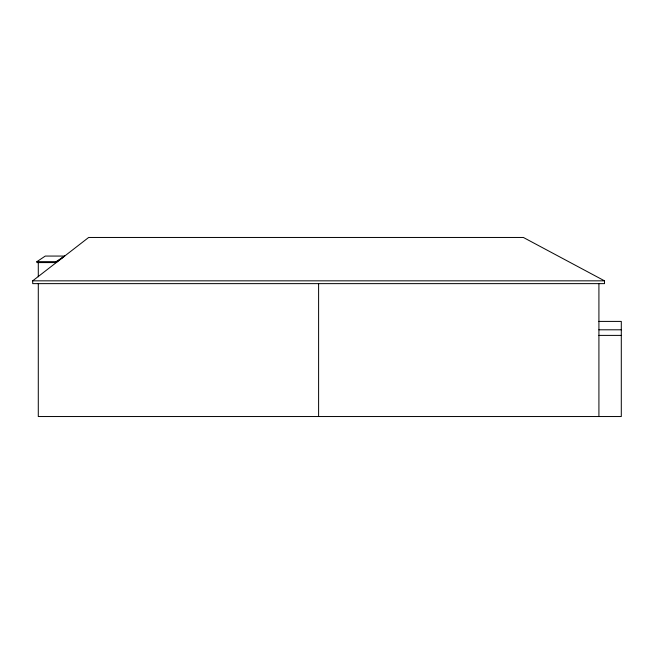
<?xml version="1.0" encoding="UTF-8"?>
<svg xmlns="http://www.w3.org/2000/svg" width="654" height="654" viewBox="0 0 654 654"><rect width="100%" height="100%" fill="white"/><g stroke="black" fill="none" stroke-linecap="round" stroke-linejoin="round"><path stroke-width="0.98" d="M32.7 280.836L88.658 237.467L523.38 237.467L604.517 280.836L604.517 283.632L32.7 283.632L32.7 280.836L604.517 280.836M56.072 262.589L64.664 256.066L45.289 256.066L36.894 261.657L36.894 262.589L56.072 262.589L56.072 261.657L64.664 256.066M36.894 261.657L56.072 261.657M598.917 321.408L621.3 321.408L621.3 416.533L38.292 416.533L38.292 283.632M598.917 329.796L621.3 329.796M598.917 335.396L621.3 335.396M598.917 283.632L598.917 416.533M318.604 283.632L318.604 416.533M38.292 262.589L38.292 276.781"/></g></svg>
